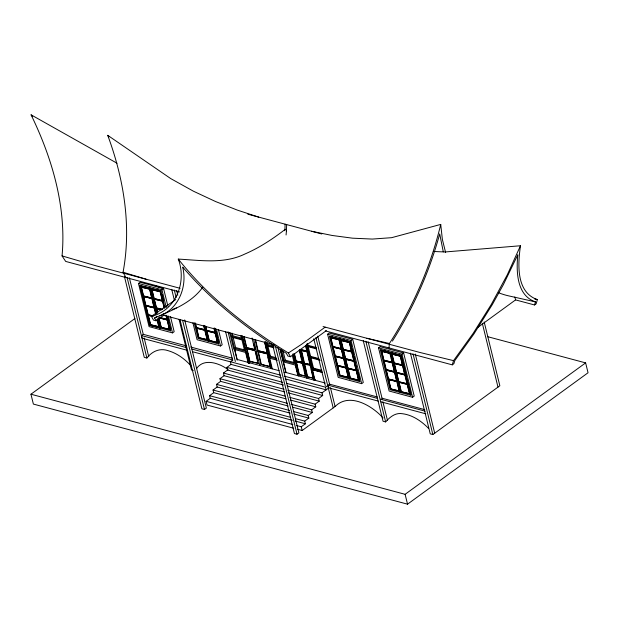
<?xml version="1.0" encoding="UTF-8"?>
<svg xmlns="http://www.w3.org/2000/svg" width="619" height="619" viewBox="0 0 619 619"><rect width="100%" height="100%" fill="white"/><g stroke="black" fill="none" stroke-linecap="round" stroke-linejoin="round"><path stroke-width="0.93" d="M284.887 230.709L285.096 224.171M286.442 231.127L286.643 224.589M179.603 291.905L65.684 261.427L62.055 255.918C66.543 207.079 52.22 158.402 31.082 114.825L117.022 163.223M286.079 234.972L286.419 231.119M388.964 347.909L389.428 343.499C412.912 306.993 430.669 266.673 440.72 224.411L391.618 237.681L372.329 239.066L352.482 238.176L332.186 235.475L311.519 231.243M433.764 251.492L445.046 251.972L520.478 245.751C517.879 263.965 515.859 292.168 537.385 299.604L536.139 303.805L534.545 304.966L515.573 299.898L477.574 327.559M125.912 277.536L123.057 272.236C131.692 226.345 123.808 178.713 107.729 135.329L170.72 178.589L193.453 191.217L215.621 201.562L237.348 210.104L258.696 217.107M325.3 330.879L452.288 364.854L453.541 360.645L473.202 333.316L491.339 304.355L507.286 274.813L520.478 245.751M534.545 304.966L535.458 301.871C516.548 295.487 516.169 271.284 517.817 254.765L503.386 284.601L492.298 304.61L473.875 334.028L454.803 360.591L453.889 363.693L452.288 364.854M392.415 341.092C413.345 307.96 429.431 271.733 439.699 233.912L443.289 251.848M196.525 368.653C203.837 357.666 219.567 363.206 228.125 369.69M363.221 340.527L383.045 421.222L385.652 421.918C389.916 417.013 395.502 412.355 402.659 413.755C412.726 415.094 421.462 421.168 428.425 428.255M124.458 276.654L144.273 357.341L146.881 358.037C151.972 351.414 159.694 347.77 168.128 350.679C177.034 353.279 184.81 358.935 190.931 365.806M202.753 287.201C191.325 303.325 171.842 310.243 154.572 318.027L156.096 320.797L163.687 315.272L274.263 344.86M170.488 316.68L174.171 331.691L172.523 332.89L149.063 326.608L138.47 283.471L140.111 282.272L163.578 288.547L167.95 306.366M158.054 318.777L160.321 328.016L149.783 325.501L140.033 285.8L161.172 290.899M141.194 287.108L149.829 289.212L151.779 298.165L143.353 295.913L141.194 287.108L149.829 289.212M140.033 285.8L150.564 288.315L156.692 313.237M151.802 289.7L160.429 291.804L162.387 300.757L153.961 298.505L151.802 289.7L160.429 291.804M143.353 295.913L151.988 298.018M143.5 296.501L152.135 298.606L154.085 307.558L145.666 305.299L143.5 296.501L152.135 298.606M138.47 283.471L161.93 289.746L163.578 288.547L154.711 285.661M153.961 298.505L162.596 300.61M145.666 305.299L154.293 307.403M162.163 309.469L156.267 307.891L154.108 299.093L161.892 300.973M153.025 316.046L147.972 314.692L145.805 305.894L153.597 307.775M487.656 336.682L585.628 362.889L588.05 372.754L407.534 504.176L33.372 404.075L30.95 394.218L134.888 318.553M154.108 299.093L162.735 301.198L164.252 307.357M145.805 305.894L154.441 307.999M156.267 307.891L162.371 309.322M147.972 314.692L153.233 315.899M157.497 312.881L156.414 308.486L161.675 309.686M150.417 324.673L159.052 326.778L150.417 324.673L148.111 315.28L151.694 316.038M175.781 299.542L151.415 316.332L153.497 320.1L156.096 320.797M285.359 229.247C272.809 238.911 259.539 247.708 244.954 253.991C223.97 264.197 200.618 260.289 178.272 259.09C186.93 281.699 176.276 310.39 151.415 316.332M186.868 350.192L142.192 338.245L141.542 335.583L143.26 334.33L186.071 345.789M160.259 317.733L166.998 319.536L166.341 315.868M167.579 320.921L169.451 329.517L161.025 327.265L158.719 317.872L167.354 319.977L159.772 317.949M161.025 327.265L169.66 329.37M160.7 327.869L158.124 318.862M170.612 330.832L169.56 325.068M195.163 323.226L196.246 327.629L204.881 329.734L203.798 325.331M198.699 337.61L207.326 339.715L198.699 337.61L196.594 328.07L205.021 330.322L207.102 338.779M196.246 327.629L204.881 329.734M196.393 328.217L205.021 330.322M206.591 330.399L215.219 332.504L206.591 330.399L205.508 325.996M206.731 330.987L215.366 333.092L217.462 342.632L209.036 340.38L206.731 330.987L215.366 333.092M209.036 340.38L217.671 342.477M230.817 333.053L231.668 336.519L232.729 335.746L241.905 338.206M192.927 322.832L197.074 339.715L220.534 345.99L222.182 344.791L218.499 329.788M234.562 348.304L244.66 351.004L241.936 339.916L231.839 337.216L234.562 348.304L235.622 347.538L244.799 349.99M281.382 377.861L231.011 364.39L230.361 361.728L232.752 359.987L191.805 349.031M246.053 352.551L247.105 351.785M229.649 332.395L233.796 349.271L246.679 352.722L247.345 352.234L249.96 362.881L249.295 363.361L248.204 363.074L245.596 352.428L246.261 351.94L247.345 352.234M283.517 385.018L227.552 370.046L226.894 367.384L231.011 364.39M284.717 391.92L224.086 375.702L223.436 373.04L227.552 370.046M285.916 398.829L220.627 381.358L219.969 378.696L224.086 375.702M265.621 341.703L266.472 345.17L267.524 344.404L273.033 345.874M288.052 405.979L217.168 387.014L216.511 384.353L220.627 381.358M290.187 413.136L213.702 392.67L213.052 390.016L217.168 387.014M292.323 420.286L210.243 398.327L209.586 395.673L213.702 392.67M293.785 428.255L207.04 405.05L206.127 401.329L210.243 398.327M271.254 367.918L270.58 368.406L267.973 357.759L268.638 357.271M273.985 347.832L266.642 345.866L269.366 356.954L270.418 356.188L275.927 357.658M179.99 319.644L201.887 408.78L204.494 409.476L206.359 408.114L184.694 319.915M325.099 327.196L301.956 344.048L288.4 352.977C247.136 327.714 208.518 297.097 178.272 259.09M281.513 349.836L284.237 360.923L285.289 360.157L294.474 362.61M159.795 315.992C178.899 308.564 187.503 286.318 182.69 267.168L182.76 267.184C212.139 301.445 247.979 329.726 286.334 353.279L287.866 356.049L290.473 356.745L326.383 330.6M306.73 344.04L307.156 345.773L307.86 345.263L316.123 347.468M327.598 334.237L329.238 333.037L352.706 339.313L363.299 382.457L361.651 383.656L338.191 377.373L327.598 334.237L351.058 340.512L352.706 339.313M330.585 337.711L339.22 339.816L341.177 348.76L332.751 346.508L330.585 337.711L339.22 339.816M283.471 361.898L296.354 365.342L297.019 364.854M316.502 348.93L307.326 346.47L309.879 356.861L310.583 356.351L318.847 358.563M332.519 336.922L329.424 336.396L340.079 338.941M332.751 346.508L341.379 348.613M340.93 340.473L349.565 342.578L351.515 351.53L343.088 349.278L340.93 340.473L349.565 342.578M332.898 347.097L341.526 349.201L343.483 358.153L335.057 355.902L332.898 347.097L341.526 349.201M298.544 375.207L297.878 375.694L295.263 365.055M315.063 379.942L313.988 380.097L311.372 369.458L311.821 369.125M320.147 360.258L310.049 357.558L312.773 368.645L313.477 368.135L321.741 370.348M349.147 375.872L349.518 378.867L339.769 339.166L350.3 341.673L351.662 347.213M312.912 369.419L312.463 369.744L315.079 380.391L315.52 380.058M343.088 349.278L351.724 351.383M345.394 358.664L354.029 360.769L345.394 358.664L343.236 349.867L351.027 351.747M335.057 355.902L343.684 358.006M335.204 356.49L343.831 358.594L335.204 356.49L337.363 365.287L345.789 367.547L344.048 359.477M343.236 349.867L351.871 351.971M337.363 365.287L345.998 367.392M345.541 359.26L354.176 361.357L356.134 370.309L347.708 368.057L345.541 359.26L354.176 361.357M339.816 375.269L348.443 377.373L339.816 375.269L337.51 365.883L345.294 367.756M337.51 365.883L346.137 367.988L348.218 376.437M347.708 368.057L356.335 370.162M347.847 368.645L356.482 370.75L358.579 380.29L350.153 378.039L347.847 368.645L356.482 370.75M380.159 346.686L403.627 352.962L414.219 396.106L412.579 397.297L389.119 391.022L378.519 347.878L380.167 346.686M284.454 376.205L325.501 387.185L329.61 384.182L377.18 396.911M380.662 349.82L390.999 352.59M286.589 383.354L322.035 392.841L328.844 387.881L378.279 401.104M383.672 360.157L392.307 362.262L383.672 360.157L381.722 351.205L390.148 353.457L390.79 356.103M287.796 390.264L318.576 398.497L322.692 395.502L322.035 392.841M350.153 378.039L358.788 380.143M289.932 397.413L315.11 404.153L319.226 401.158L318.576 398.497M291.131 404.315L311.651 409.809L315.767 406.815L315.11 404.153M381.513 351.352L390.148 353.457M391.858 354.122L400.485 356.227L402.443 365.179L394.017 362.92L391.858 354.122L400.485 356.227M293.267 411.473L308.192 415.465L312.301 412.471L311.651 409.809M383.819 360.745L392.454 362.85L394.404 371.802L385.977 369.543L383.819 360.745L392.454 362.85M295.402 418.63L304.726 421.121L308.842 418.127L308.192 415.465M296.602 425.532L301.267 426.777L305.384 423.783L304.726 421.121M378.519 347.878L401.979 354.161L403.627 352.962M400.447 392.516L390.69 352.815L401.228 355.321M394.017 362.92L402.652 365.024M272.522 344.396L294.42 433.532L297.027 434.229L298.892 432.867L277.923 347.483M297.515 429.253L302.18 430.507L335.103 406.536C349.317 392.098 372.034 405.615 383.115 417.98M394.164 363.515L402.791 365.62L404.749 374.565L396.322 372.313L394.164 363.515L401.948 365.388M385.977 369.543L394.613 371.648M386.124 370.139L394.76 372.243L396.717 381.188L388.291 378.936L386.124 370.139L394.76 372.243M396.322 372.313L404.958 374.418M388.291 378.936L396.918 381.041M396.469 372.901L405.097 375.006L396.469 372.901L398.628 381.706L407.263 383.811L398.628 381.706M397.297 382.573L399.371 391.022L390.736 388.918L388.43 379.524L396.222 381.405M388.43 379.524L397.065 381.629M401.081 391.688L409.716 393.792L401.081 391.688L398.984 382.147L407.403 384.399L409.484 392.848M390.736 388.918L399.371 391.022M398.775 382.294L407.403 384.399M410.977 395.023L400.919 355.546M410.42 353.155L430.244 433.842L432.851 434.546L499.85 385.761L484.182 321.957M30.95 394.218L405.112 494.31L585.628 362.889M243.816 336.643L246.385 347.607L255.144 349.65L253.867 344.172M249.589 361.295L258.355 363.338L249.589 361.295L246.594 348.505L254.51 350.323M246.385 347.607L255.144 349.65M257.728 350.64L267.493 352.954L257.728 350.64L255.16 339.676M257.937 351.538L267.4 354.068L270.395 366.858L260.932 364.328L257.937 351.538L266.843 353.619M260.932 364.328L269.845 366.409M309.059 359.136L310.32 364.568L304.099 363.237L301.144 350.555L307.372 351.886M295.82 360.954L302.505 362.44L295.82 360.954L294.126 353.712M302.405 363.546L305.368 376.22L299 374.518L296.029 361.844L302.714 363.33L303.558 366.951M304.099 363.237L310.32 364.568M307.264 376.816L313.485 378.147L307.264 376.816L304.308 364.127L307.171 364.56M304.308 364.127L310.529 365.458M299 374.518L305.678 376.004M154.572 318.027L156.878 316.533M172.097 309.601L176.454 307.891M535.458 301.871L509.251 296.006A154.68 103.102 -75 0 1 498.535 292.725M366.905 338.284L389.428 343.499M534.623 298.931L537.385 299.604M453.541 360.645L420.332 352.575L323.064 326.553M247.84 214.205L321.787 233.982M180.137 288.315L95.682 265.721L62.055 255.918M156.522 289.661L160.244 290.651M338.098 338.415L339.963 338.91M341.007 339.189L344.721 340.187M382.519 350.315L386.233 351.313M391.928 352.838L395.649 353.828M307.156 345.773L316.332 348.234M156.414 308.486L161.466 309.833M306.32 350.772L300.942 349.665L306.823 351.236L305.554 345.804M303.171 350.764L306.529 351.662M266.472 345.17L273.815 347.135M309.879 356.861L319.056 359.322M231.668 336.519L241.766 339.22L240.915 335.753M160.468 317.586L167.207 319.389M148.111 315.28L152.328 316.41M297.252 361.867L302.714 363.33M246.594 348.505L255.051 350.764L258.046 363.554M269.366 356.954L276.708 358.919M284.237 360.923L294.334 363.624L292.292 355.306M312.773 368.645L321.95 371.106M267.973 357.759L277.366 360.273M322.522 372.352L311.566 369.419L314.181 380.058L325.192 382.999M311.372 369.458L322.507 372.429M190.729 347.027L232.612 358.239M248.467 362.479L237.139 359.446L234.524 348.807M249.333 362.711L279.107 370.68M381.846 398.156L424.75 409.639M306.684 378.139L315.079 380.391M284.113 372.243L285.854 372.708L280.09 349.248M377.629 398.443L328.194 385.219L328.844 387.881M380.43 399.193L425.199 411.171M141.542 335.583L186.218 347.538M381.08 401.855L425.849 413.832M230.361 361.728L280.724 375.207M192.455 351.693L230.616 361.898M285.111 378.859L326.151 389.838L325.501 387.185M226.894 367.384L282.86 382.356M287.247 386.016L322.692 395.502M223.436 373.04L284.067 389.266M288.446 392.918L319.226 401.158M193.244 370.479L191.511 370.007L179.061 319.342M219.969 378.696L285.266 396.168M290.582 400.075L315.767 406.815M216.511 384.353L287.402 403.317M292.717 407.232L312.301 412.471M213.052 390.016L289.537 410.474M293.917 414.134L308.842 418.127M209.586 395.673L290.737 417.376M295.124 421.036L305.384 423.783M206.127 401.329L292.872 424.533M123.057 272.236L146.007 279.184M31.082 114.825L32.343 116.24M107.729 135.329L108.851 136.791M288.4 352.977L290.473 356.745M445.618 252.529L442.368 239.414L440.72 224.411M514.853 296.958L515.573 299.898M482.317 323.319L497.986 387.123M415.272 354.029L434.716 433.184M413.028 353.851L432.851 434.546M401.979 354.161L412.579 397.297M401.677 357.171L403.039 362.711M403.495 364.552L404.857 370.092M405.306 371.942L406.219 375.632M409.167 387.641L410.529 393.181M405.313 375.888L407.047 382.929M400.284 356.374L402.443 365.179M402.59 365.767L404.749 374.565M404.896 375.16L407.054 383.958M407.201 384.546L409.507 393.939M392.059 353.975L394.226 362.773M394.365 363.361L396.531 372.166M396.671 372.754L398.837 381.552M398.984 382.147L401.29 391.533M391.223 353.511L392.585 359.051M396.214 373.822L397.576 379.362M398.032 381.211L399.394 386.751M399.843 388.593L400.748 392.291M391.115 353.48L392.469 359.02M396.098 373.791L397.46 379.331M397.916 381.18L399.959 389.49M390.574 352.784L400.331 392.485M391.223 357.859L392.09 361.38M389.939 353.611L392.098 362.409M392.245 362.997L394.404 371.802M394.551 372.39L396.717 381.188M396.856 381.784L399.162 391.169M381.722 351.205L383.881 360.003M384.028 360.598L386.186 369.396M386.333 369.984L388.492 378.789M388.639 379.377L390.945 388.771M368.158 341.742L382.217 398.976M382.906 401.793L387.517 420.556M405.112 494.31L407.534 504.176M365.829 341.224L385.652 421.918M351.058 340.512L361.651 383.656M352.118 349.062L353.48 354.602M353.929 356.451L354.834 360.142M357.782 372.143L359.144 377.683M349.99 341.897L359.747 381.598M352.087 352.853L353.813 359.887M349.356 342.733L351.515 351.53M351.662 352.118L353.82 360.923M353.967 361.511L356.134 370.309M356.273 370.905L358.579 380.29M341.139 340.326L343.297 349.124M343.444 349.72L345.603 358.517M345.75 359.105L347.909 367.91M348.056 368.498L350.362 377.892M340.303 339.862L341.208 343.553M344.837 358.331L346.199 363.871M346.655 365.713L348.01 371.253M340.187 339.831L341.092 343.522M344.721 358.3L346.083 363.84M347.22 368.452L348.574 373.992M349.031 375.841L349.402 378.836L339.653 339.135M339.011 339.963L341.177 348.76M341.317 349.356L343.483 358.153M343.63 358.741L345.789 367.547M345.936 368.135L348.242 377.528M330.794 337.556L332.952 346.361M333.099 346.95L335.258 355.747M335.405 356.343L337.572 365.14M337.711 365.728L340.017 375.122M317.771 336.156L329.757 384.948M330.445 387.757L335.103 406.536M315.907 337.517L333.192 407.882M313.763 338.694L325.284 385.606M307.434 343.53L307.86 345.263M308.03 345.959L310.583 356.351M310.753 357.047L313.477 368.135M306.018 345.247L314.614 380.267M296.354 365.342L298.969 375.988M292.957 353.929L298.335 375.818L293.274 354.176M283.022 350.919L285.289 360.157M301.267 426.777L302.18 430.507M280.477 349.712L286.086 372.537L306.769 378.07L300.099 349.882M275.362 346.029L297.027 434.229M267.099 342.671L267.524 344.404M267.926 346.021L270.418 356.188M269.056 358.053L271.671 368.692M268.654 357.944L271.269 368.584M264.684 341.99L271.215 368.568M246.679 352.722L249.295 363.361M241.905 335.676L248.668 363.198L247.67 358.447M232.086 333.154L232.729 335.746M233.123 337.37L235.622 347.538M234.462 348.791L237.224 360.196M228.032 331.722L235.359 361.55M225.61 331.769L232.752 360.854M216.387 329.107L220.534 345.99M215.992 331.714L217.346 337.254M217.803 339.096L218.708 342.794M214.87 328.217L218.739 343.971L198.057 338.438L194.188 322.685M214.77 328.248L218.631 343.94M214.135 328.101L215.002 331.622M213.934 328.248L215.01 332.651M215.157 333.239L217.462 342.632M205.926 326.724L206.792 330.244M206.939 330.832L209.245 340.226M205.539 328.055L206.893 333.595M207.35 335.444L208.255 339.135M205.423 328.024L206.785 333.564M207.233 335.413L208.139 339.104M204.549 325.509L208.402 341.208M204.432 325.478L208.286 341.177M203.589 325.486L204.672 329.881M204.819 330.476L207.125 339.862M195.372 323.079L196.455 327.482M196.594 328.07L198.9 337.463M176.624 290.535L177.777 295.224M182.597 320.34L204.494 409.476M174.295 290.017L176.136 297.522M171.687 289.321L174.45 300.579M161.93 289.746L166.302 307.566M168.376 316.007L172.523 332.89M162.077 294.598L163.439 300.138M167.749 317.679L169.111 323.219M164.948 307.744L160.94 291.031L140.265 285.498L147.546 315.141M166.983 316.054L170.728 330.856L150.053 325.331L148.049 316.967M160.228 291.959L162.387 300.757M162.534 301.345L164.259 308.386M165.923 315.141L166.998 319.536M167.145 320.131L169.451 329.517M163.238 313.469L163.687 315.272M152.003 289.553L154.17 298.35M154.309 298.946L156.475 307.744M156.622 308.332L157.698 312.734M158.928 317.725L161.234 327.118M152.529 294.629L150.943 288.168L156.762 313.322M152.986 296.478L154.348 302.018M154.804 303.859L156.839 312.169M158.433 318.638L160.019 325.099M150.255 288.539L156.383 313.469M157.744 319.002L160.012 328.24M154.657 308.873L155.733 313.276M157.211 319.265L158.82 325.842M149.62 289.367L151.779 298.165M151.926 298.753L154.085 307.558M154.232 308.146L155.748 314.305M157.002 319.412L158.843 326.925M141.403 286.961L143.562 295.758M143.709 296.354L145.867 305.152M146.014 305.74L148.173 314.545M148.32 315.133L150.626 324.526M129.386 277.869L143.213 334.159M144.142 337.912L148.746 356.683M127.065 277.351L146.881 358.037M306.343 345.371L314.46 380.213M305.894 345.557L306.738 349.186M307.581 352.791L308.633 357.325M307.032 352.126L309.98 364.815M310.189 365.705L313.144 378.387M301.484 350.315L304.44 362.997M304.649 363.887L307.604 376.569M299.534 349.766L301.654 358.819M304.618 371.477L305.469 375.099M299.225 349.983L302.196 362.657M294.435 353.488L296.13 360.738M296.339 361.62L299.31 374.302M265.946 341.765L272.29 368.862M265.574 344.729L266.425 348.389M267.919 354.764L268.352 356.59M264.623 342.206L267.184 353.17M255.469 339.46L258.038 350.424M258.247 351.321L261.241 364.111M253.651 339.351L259.779 365.512M255.57 351.46L257.713 360.598M252.057 337.989L254.835 349.867M244.126 336.427L246.695 347.391M246.904 348.288L249.898 361.078M242.424 336.024L246.362 352.845M350.075 341.789L329.393 336.256L339.173 376.097L359.863 381.629L350.075 341.789M400.996 355.438L380.314 349.897L390.102 389.746L410.784 395.278L400.996 355.438"/></g></svg>
